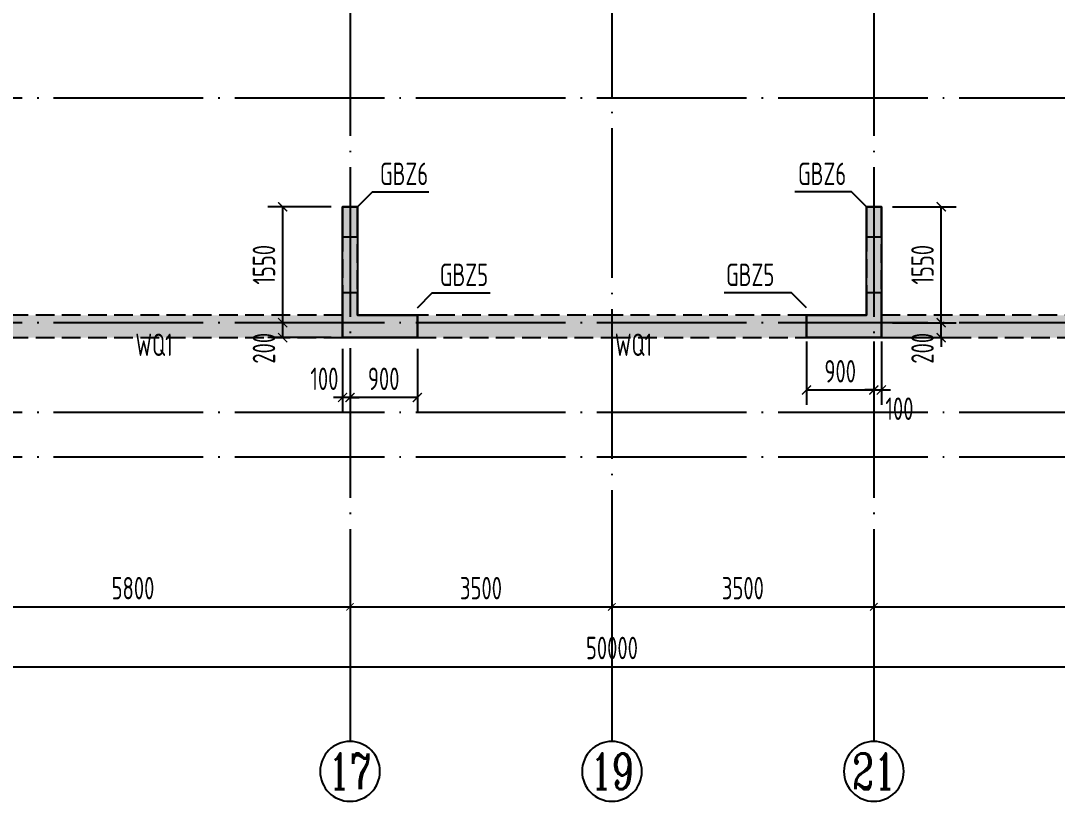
# Model space of a CAD drawing. Extents: x -668857 to 143095, y -247466 to 228182.
# Drawn here: x -310776 to -296925, y 196738 to 207176 of the extents above; entities that cross this region are included whole.
import ezdxf
from ezdxf.enums import TextEntityAlignment as Align

# ---------------------------------------------------------------- set-up
doc = ezdxf.new("R2010")
doc.units = 0
doc.header["$LTSCALE"] = 1000
doc.linetypes.add('DASH', pattern=[0.35, 0.25, -0.1])
doc.linetypes.add('DOTE', pattern=[2.42, 2, -0.2, 0.02, -0.2])
doc.layers.get('0').update_dxf_attribs({"linetype": 'CONTINUOUS'})
doc.layers.get('DEFPOINTS').update_dxf_attribs({"linetype": 'CONTINUOUS'})
for name, color, linetype in [('A-AXIS', 1, 'CONTINUOUS'), ('A-DOTE', 10, 'DOTE'), ('AXIS_NUM', 7, 'CONTINUOUS'), ('COLU_DE_TEXT', 7, 'CONTINUOUS'), ('LABEL', 1, 'CONTINUOUS'), ('S-Q墙填充', 252, 'CONTINUOUS'), ('S-Q墙实线', 6, 'CONTINUOUS'), ('S-Q墙标注', 3, 'CONTINUOUS'), ('S-Q墙虚线', 6, 'DASH'), ('S-X详图填充', 252, 'CONTINUOUS'), ('S-X详图实线', 4, 'CONTINUOUS'), ('S-Y一般标注', 3, 'CONTINUOUS')]:
    doc.layers.add(name, color=color, linetype=linetype)
doc.styles.add('TSSD_Axis', font='complex.shx', dxfattribs={"width": 0.7, "bigfont": 'hztxt.shx'})
doc.styles.add('TSSD_DIMENSION', font='Tssdeng.shx', dxfattribs={"width": 0.7, "bigfont": 'tssdchn.shx'})
doc.styles.add('TSSD_REIN', font='tssdeng.shx', dxfattribs={"width": 0.7, "height": 300, "bigfont": 'tssdchn.shx'})
doc.styles.add('结构文字', font='zstxt.shx', dxfattribs={"width": 0.7, "bigfont": 'zshz.shx'})
doc.dimstyles.new('STRUCK', dxfattribs={"dimtxt": 400, "dimasz": 121, "dimexe": 200, "dimexo": 150, "dimgap": 115, "dimtad": 1, "dimdec": 0, "dimdsep": 46, "dimtxsty": '结构文字', "dimblk": 'ARCHTICK', "dimcen": 400, "dimclrd": 3, "dimclre": 3, "dimclrt": 7, "dimadec": 0, "dimazin": 0, "dimtfac": 1, "dimtdec": 0, "dimtix": 1, "dimtmove": 2, "dimatfit": 3, "dimldrblk": '_DIMX', "dimfxl": 0, "dimtolj": 1, "dimtzin": 0, "dimarcsym": 0})
doc.dimstyles.new('TSSD_100_100', dxfattribs={"dimtxt": 300, "dimasz": 100, "dimexe": 100, "dimexo": 250, "dimgap": 100, "dimtad": 1, "dimdec": 0, "dimzin": 0, "dimdsep": 46, "dimtxsty": 'TSSD_DIMENSION', "dimblk": 'ARCHTICK', "dimcen": 0, "dimdle": 100, "dimclrt": 7, "dimadec": 0, "dimazin": 0, "dimtfac": 1, "dimtdec": 0, "dimtix": 1, "dimtmove": 2, "dimatfit": 3, "dimldrblk": 'ARCHTICK', "dimfxl": 0, "dimtolj": 1, "dimtzin": 0, "dimarcsym": 0})

# ---------------------------------------------------------------- blocks, each defined once
blk = doc.blocks.new('_ArchTick')
at = {"color": 0, "linetype": 'ByBlock', "const_width": 0.15}
blk.add_lwpolyline([(-0.5, -0.5), (0.5, 0.5)], dxfattribs=at)
blk = doc.blocks.new('*D258')
at = {"layer": 'DEFPOINTS', "color": 0}
for p in [(20300, 3600), (26100, 3600), (26100, 2600)]:
    blk.add_point(p, dxfattribs=at)
at = {"layer": 'S-Y一般标注', "color": 0, "lineweight": -2}
for p, q in [((20300, 3350), (20300, 2500)), ((26100, 3350), (26100, 2500)), ((20200, 2600), (26200, 2600))]:
    blk.add_line(p, q, dxfattribs=at)
at = {"layer": 'S-Y一般标注', "color": 0, "lineweight": -2, "xscale": 100, "yscale": 100, "zscale": 100, "rotation": 180}
blk.add_blockref('_ArchTick', (20300, 2600), dxfattribs=at)
at = {"layer": 'S-Y一般标注', "color": 0, "lineweight": -2, "xscale": 100, "yscale": 100, "zscale": 100}
blk.add_blockref('_ArchTick', (26100, 2600), dxfattribs=at)
at = {"layer": 'S-Y一般标注', "color": 7, "insert": (23200, 2850), "char_height": 300, "attachment_point": 5, "style": 'TSSD_DIMENSION'}
blk.add_mtext('\\A1;5800', dxfattribs=at)
blk = doc.blocks.new('ts_axno')
at = {"color": 0, "linetype": 'ByBlock', "lineweight": -2}
blk.add_circle((0, 0), 0.5, dxfattribs=at)
at = {"color": 0, "linetype": 'ByBlock', "lineweight": -2, "style": 'TSSD_Axis', "width": 0.7}
blk.add_attdef('A', text='', height=0.6, dxfattribs=at).set_placement((0, 0), align=Align.MIDDLE_CENTER)
blk = doc.blocks.new('*D259')
at = {"layer": 'DEFPOINTS', "color": 0}
for p in [(26100, 3600), (29600, 3600), (29600, 2600)]:
    blk.add_point(p, dxfattribs=at)
at = {"layer": 'S-Y一般标注', "color": 0, "lineweight": -2}
for p, q in [((26100, 3350), (26100, 2500)), ((29600, 3350), (29600, 2500)), ((26000, 2600), (29700, 2600))]:
    blk.add_line(p, q, dxfattribs=at)
at = {"layer": 'S-Y一般标注', "color": 0, "lineweight": -2, "xscale": 100, "yscale": 100, "zscale": 100, "rotation": 180}
blk.add_blockref('_ArchTick', (26100, 2600), dxfattribs=at)
at = {"layer": 'S-Y一般标注', "color": 0, "lineweight": -2, "xscale": 100, "yscale": 100, "zscale": 100}
blk.add_blockref('_ArchTick', (29600, 2600), dxfattribs=at)
at = {"layer": 'S-Y一般标注', "color": 7, "insert": (27850, 2850), "char_height": 300, "attachment_point": 5, "style": 'TSSD_DIMENSION'}
blk.add_mtext('\\A1;3500', dxfattribs=at)
blk = doc.blocks.new('*D260')
at = {"layer": 'DEFPOINTS', "color": 0}
for p in [(33100, 3600), (38900, 3600), (38900, 2600)]:
    blk.add_point(p, dxfattribs=at)
at = {"layer": 'S-Y一般标注', "color": 0, "lineweight": -2}
for p, q in [((33100, 3350), (33100, 2500)), ((38900, 3350), (38900, 2500)), ((33000, 2600), (39000, 2600))]:
    blk.add_line(p, q, dxfattribs=at)
at = {"layer": 'S-Y一般标注', "color": 0, "lineweight": -2, "xscale": 100, "yscale": 100, "zscale": 100, "rotation": 180}
blk.add_blockref('_ArchTick', (33100, 2600), dxfattribs=at)
at = {"layer": 'S-Y一般标注', "color": 0, "lineweight": -2, "xscale": 100, "yscale": 100, "zscale": 100}
blk.add_blockref('_ArchTick', (38900, 2600), dxfattribs=at)
at = {"layer": 'S-Y一般标注', "color": 7, "insert": (36000, 2850), "char_height": 300, "attachment_point": 5, "style": 'TSSD_DIMENSION'}
blk.add_mtext('\\A1;5800', dxfattribs=at)
blk = doc.blocks.new('*D264')
at = {"layer": 'DEFPOINTS', "color": 0}
for p in [(4600, 3600), (54600, 3600), (54600, 1800)]:
    blk.add_point(p, dxfattribs=at)
at = {"layer": 'S-Y一般标注', "color": 0, "lineweight": -2}
for p, q in [((4600, 3350), (4600, 1700)), ((54600, 3350), (54600, 1700)), ((4500, 1800), (54700, 1800))]:
    blk.add_line(p, q, dxfattribs=at)
at = {"layer": 'S-Y一般标注', "color": 0, "lineweight": -2, "xscale": 100, "yscale": 100, "zscale": 100, "rotation": 180}
blk.add_blockref('_ArchTick', (4600, 1800), dxfattribs=at)
at = {"layer": 'S-Y一般标注', "color": 0, "lineweight": -2, "xscale": 100, "yscale": 100, "zscale": 100}
blk.add_blockref('_ArchTick', (54600, 1800), dxfattribs=at)
at = {"layer": 'S-Y一般标注', "color": 7, "insert": (29600, 2050), "char_height": 300, "attachment_point": 5, "style": 'TSSD_DIMENSION'}
blk.add_mtext('\\A1;50000', dxfattribs=at)
blk = doc.blocks.new('*D267')
at = {"layer": 'DEFPOINTS', "color": 0}
for p in [(29600, 3600), (33100, 3600), (33100, 2600)]:
    blk.add_point(p, dxfattribs=at)
at = {"layer": 'S-Y一般标注', "color": 0, "lineweight": -2}
for p, q in [((29600, 3350), (29600, 2500)), ((33100, 3350), (33100, 2500)), ((29500, 2600), (33200, 2600))]:
    blk.add_line(p, q, dxfattribs=at)
at = {"layer": 'S-Y一般标注', "color": 0, "lineweight": -2, "xscale": 100, "yscale": 100, "zscale": 100, "rotation": 180}
blk.add_blockref('_ArchTick', (29600, 2600), dxfattribs=at)
at = {"layer": 'S-Y一般标注', "color": 0, "lineweight": -2, "xscale": 100, "yscale": 100, "zscale": 100}
blk.add_blockref('_ArchTick', (33100, 2600), dxfattribs=at)
at = {"layer": 'S-Y一般标注', "color": 7, "insert": (31350, 2850), "char_height": 300, "attachment_point": 5, "style": 'TSSD_DIMENSION'}
blk.add_mtext('\\A1;3500', dxfattribs=at)
blk = doc.blocks.new('*D706')
at = {"layer": 'DEFPOINTS', "color": 0}
for p in [(-307276, 203138), (-306476, 203138), (-306476, 202938)]:
    blk.add_point(p, dxfattribs=at)
at = {"layer": 'S-Q墙标注', "color": 3, "lineweight": -2}
for p, q in [((-306626, 203138), (-307476, 203138)), ((-307276, 202938), (-307276, 203138)), ((-306626, 202938), (-307476, 202938))]:
    blk.add_line(p, q, dxfattribs=at)
at = {"layer": 'S-Q墙标注', "color": 3, "lineweight": -2, "xscale": 121, "yscale": 121, "zscale": 121}
for p, rotation in [((-307276, 203138), 90), ((-307276, 202938), 270)]:
    blk.add_blockref('_ArchTick', p, dxfattribs=dict(at, rotation=rotation))
at = {"layer": 'S-Q墙标注', "color": 7, "insert": (-307526, 202796), "char_height": 300, "attachment_point": 5, "rotation": 90, "style": 'TSSD_REIN'}
blk.add_mtext('\\A1;200', dxfattribs=at)
blk = doc.blocks.new('_DIMX')
blk.add_line((-150, 0), (150, 0))
at = {"const_width": 50}
blk.add_lwpolyline([(-70, -70), (70, 70)], dxfattribs=at)
blk = doc.blocks.new('*D707')
at = {"layer": 'DEFPOINTS', "color": 0}
for p in [(-307276, 204688), (-306476, 204688), (-306476, 203138)]:
    blk.add_point(p, dxfattribs=at)
at = {"layer": 'S-Q墙标注', "color": 3, "lineweight": -2}
for p, q in [((-306626, 204688), (-307476, 204688)), ((-307276, 203138), (-307276, 204688)), ((-306626, 203138), (-307476, 203138))]:
    blk.add_line(p, q, dxfattribs=at)
at = {"layer": 'S-Q墙标注', "color": 3, "lineweight": -2, "xscale": 121, "yscale": 121, "zscale": 121}
for p, rotation in [((-307276, 204688), 90), ((-307276, 203138), 270)]:
    blk.add_blockref('_ArchTick', p, dxfattribs=dict(at, rotation=rotation))
at = {"layer": 'S-Q墙标注', "color": 7, "insert": (-307526, 203913), "char_height": 300, "attachment_point": 5, "rotation": 90, "style": 'TSSD_REIN'}
blk.add_mtext('\\A1;1550', dxfattribs=at)
blk = doc.blocks.new('*D708')
at = {"layer": 'DEFPOINTS', "color": 0}
for p in [(-306376, 202938), (-305476, 202938), (-306376, 202138)]:
    blk.add_point(p, dxfattribs=at)
at = {"layer": 'S-Q墙标注', "color": 3, "lineweight": -2}
for p, q in [((-306376, 202788), (-306376, 201938)), ((-305476, 202788), (-305476, 201938)), ((-305476, 202138), (-306376, 202138))]:
    blk.add_line(p, q, dxfattribs=at)
at = {"layer": 'S-Q墙标注', "color": 3, "lineweight": -2, "xscale": 121, "yscale": 121, "zscale": 121, "rotation": 180}
blk.add_blockref('_ArchTick', (-306376, 202138), dxfattribs=at)
at = {"layer": 'S-Q墙标注', "color": 3, "lineweight": -2, "xscale": 121, "yscale": 121, "zscale": 121}
blk.add_blockref('_ArchTick', (-305476, 202138), dxfattribs=at)
at = {"layer": 'S-Q墙标注', "color": 7, "insert": (-305926, 202388), "char_height": 300, "attachment_point": 5, "style": 'TSSD_REIN'}
blk.add_mtext('\\A1;900', dxfattribs=at)
blk = doc.blocks.new('*D709')
at = {"layer": 'DEFPOINTS', "color": 0}
for p in [(-306476, 202938), (-306376, 202938), (-306476, 202138)]:
    blk.add_point(p, dxfattribs=at)
at = {"layer": 'S-Q墙标注', "color": 3, "lineweight": -2}
for p, q in [((-306476, 202788), (-306476, 201938)), ((-306376, 202788), (-306376, 201938)), ((-306476, 202138), (-306597, 202138)), ((-306376, 202138), (-306476, 202138)), ((-306376, 202138), (-306255, 202138))]:
    blk.add_line(p, q, dxfattribs=at)
at = {"layer": 'S-Q墙标注', "color": 3, "lineweight": -2, "xscale": 121, "yscale": 121, "zscale": 121}
blk.add_blockref('_ArchTick', (-306476, 202138), dxfattribs=at)
at = {"layer": 'S-Q墙标注', "color": 3, "lineweight": -2, "xscale": 121, "yscale": 121, "zscale": 121, "rotation": 180}
blk.add_blockref('_ArchTick', (-306376, 202138), dxfattribs=at)
at = {"layer": 'S-Q墙标注', "color": 7, "insert": (-306718, 202388), "char_height": 300, "attachment_point": 5, "style": 'TSSD_REIN'}
blk.add_mtext('\\A1;100', dxfattribs=at)
blk = doc.blocks.new('*D783')
at = {"layer": 'DEFPOINTS', "color": 0}
for p in [(-299276, 203138), (-298476, 203138), (-299276, 202938)]:
    blk.add_point(p, dxfattribs=at)
at = {"layer": 'S-Q墙标注', "color": 3, "lineweight": -2}
for p, q in [((-298476, 203138), (-298476, 203259)), ((-299126, 203138), (-298276, 203138)), ((-298476, 202938), (-298476, 203138)), ((-299126, 202938), (-298276, 202938)), ((-298476, 202938), (-298476, 202817))]:
    blk.add_line(p, q, dxfattribs=at)
at = {"layer": 'S-Q墙标注', "color": 3, "lineweight": -2, "xscale": 121, "yscale": 121, "zscale": 121}
for p, rotation in [((-298476, 203138), 270), ((-298476, 202938), 90)]:
    blk.add_blockref('_ArchTick', p, dxfattribs=dict(at, rotation=rotation))
at = {"layer": 'S-Q墙标注', "color": 7, "insert": (-298726, 202796), "char_height": 300, "attachment_point": 5, "rotation": 90, "style": 'TSSD_REIN'}
blk.add_mtext('\\A1;200', dxfattribs=at)
blk = doc.blocks.new('*D784')
at = {"layer": 'DEFPOINTS', "color": 0}
for p in [(-299276, 204688), (-298476, 204688), (-299276, 203138)]:
    blk.add_point(p, dxfattribs=at)
at = {"layer": 'S-Q墙标注', "color": 3, "lineweight": -2}
for p, q in [((-299126, 204688), (-298276, 204688)), ((-298476, 203138), (-298476, 204688)), ((-299126, 203138), (-298276, 203138))]:
    blk.add_line(p, q, dxfattribs=at)
at = {"layer": 'S-Q墙标注', "color": 3, "lineweight": -2, "xscale": 121, "yscale": 121, "zscale": 121}
for p, rotation in [((-298476, 204688), 90), ((-298476, 203138), 270)]:
    blk.add_blockref('_ArchTick', p, dxfattribs=dict(at, rotation=rotation))
at = {"layer": 'S-Q墙标注', "color": 7, "insert": (-298726, 203913), "char_height": 300, "attachment_point": 5, "rotation": 90, "style": 'TSSD_REIN'}
blk.add_mtext('\\A1;1550', dxfattribs=at)
blk = doc.blocks.new('*D785')
at = {"layer": 'DEFPOINTS', "color": 0}
for p in [(-300276, 203038), (-299376, 203038), (-299376, 202238)]:
    blk.add_point(p, dxfattribs=at)
at = {"layer": 'S-Q墙标注', "color": 3, "lineweight": -2}
for p, q in [((-300276, 202888), (-300276, 202038)), ((-299376, 202888), (-299376, 202038)), ((-300276, 202238), (-299376, 202238))]:
    blk.add_line(p, q, dxfattribs=at)
at = {"layer": 'S-Q墙标注', "color": 3, "lineweight": -2, "xscale": 121, "yscale": 121, "zscale": 121, "rotation": 180}
blk.add_blockref('_ArchTick', (-300276, 202238), dxfattribs=at)
at = {"layer": 'S-Q墙标注', "color": 3, "lineweight": -2, "xscale": 121, "yscale": 121, "zscale": 121}
blk.add_blockref('_ArchTick', (-299376, 202238), dxfattribs=at)
at = {"layer": 'S-Q墙标注', "color": 7, "insert": (-299826, 202488), "char_height": 300, "attachment_point": 5, "style": 'TSSD_REIN'}
blk.add_mtext('\\A1;900', dxfattribs=at)
blk = doc.blocks.new('*D786')
at = {"layer": 'DEFPOINTS', "color": 0}
for p in [(-299376, 203038), (-299276, 203038), (-299276, 202238)]:
    blk.add_point(p, dxfattribs=at)
at = {"layer": 'S-Q墙标注', "color": 3, "lineweight": -2}
for p, q in [((-299376, 202888), (-299376, 202038)), ((-299276, 202888), (-299276, 202038)), ((-299376, 202238), (-299497, 202238)), ((-299376, 202238), (-299276, 202238)), ((-299276, 202238), (-299155, 202238))]:
    blk.add_line(p, q, dxfattribs=at)
at = {"layer": 'S-Q墙标注', "color": 3, "lineweight": -2, "xscale": 121, "yscale": 121, "zscale": 121}
blk.add_blockref('_ArchTick', (-299376, 202238), dxfattribs=at)
at = {"layer": 'S-Q墙标注', "color": 3, "lineweight": -2, "xscale": 121, "yscale": 121, "zscale": 121, "rotation": 180}
blk.add_blockref('_ArchTick', (-299276, 202238), dxfattribs=at)
at = {"layer": 'S-Q墙标注', "color": 7, "insert": (-299034, 201988), "char_height": 300, "attachment_point": 5, "style": 'TSSD_REIN'}
blk.add_mtext('\\A1;100', dxfattribs=at)
blk = doc.blocks.new('20210726.16350016')
at = {"layer": 'A-AXIS'}
for p, q in [((26100, 3600), (26100, 800)), ((29600, 3600), (29600, 800)), ((33100, 3600), (33100, 800))]:
    blk.add_line(p, q, dxfattribs=at)
at = {"layer": 'A-DOTE'}
for p, q in [((29600, 21100), (29600, 3600)), ((26100, 10900), (26100, 3600)), ((33100, 10900), (33100, 3600)), ((55600, 9400), (3600, 9400)), ((55600, 6400), (3600, 6400)), ((55600, 5200), (3600, 5200)), ((55600, 4600), (3600, 4600))]:
    blk.add_line(p, q, dxfattribs=at)
at = {"layer": 'A-AXIS'}
ref = blk.add_blockref('ts_axno', (26100, 400), dxfattribs=dict(at, xscale=-800, yscale=800, zscale=800, rotation=180))
ref.add_attrib('10', '17', dxfattribs={"layer": 'AXIS_NUM', "height": 480, "style": 'TSSD_Axis', "width": 0.7}).set_placement((26100, 400), align=Align.MIDDLE_CENTER)
ref = blk.add_blockref('ts_axno', (29600, 400), dxfattribs=dict(at, xscale=-800, yscale=800, zscale=800, rotation=180))
ref.add_attrib('13', '19', dxfattribs={"layer": 'AXIS_NUM', "height": 480, "style": 'TSSD_Axis', "width": 0.7}).set_placement((29600, 400), align=Align.MIDDLE_CENTER)
ref = blk.add_blockref('ts_axno', (33100, 400), dxfattribs=dict(at, xscale=-800, yscale=800, zscale=800, rotation=180))
ref.add_attrib('13', '21', dxfattribs={"layer": 'AXIS_NUM', "height": 480, "style": 'TSSD_Axis', "width": 0.7}).set_placement((33100, 400), align=Align.MIDDLE_CENTER)
at = {"layer": 'S-Y一般标注'}
for base, p1, p2, picture, middle in [((54600, 1800), (4600, 3600), (54600, 3600), '*D264', (29600, 2050)), ((26100, 2600), (20300, 3600), (26100, 3600), '*D258', (23200, 2850)), ((29600, 2600), (26100, 3600), (29600, 3600), '*D259', (27850, 2850)), ((33100, 2600), (29600, 3600), (33100, 3600), '*D267', (31350, 2850)), ((38900, 2600.1), (33100, 3600), (38900, 3600.1), '*D260', (36000, 2850.1))]:
    dim = blk.add_linear_dim(base=base, p1=p1, p2=p2, dimstyle='TSSD_100_100', dxfattribs=at)
    dim.commit()
    dim.dimension.update_dxf_attribs({"geometry": picture, "text_midpoint": middle})

msp = doc.modelspace()

# ---------------------------------------------------------------- hatches: boundary and pattern name
at = {"layer": 'S-Q墙填充', "ltscale": 0.5}
h = msp.add_hatch(dxfattribs=at)
h.set_pattern_fill('ARMORED', color=252, scale=30, style=0)
h.set_pattern_definition([(50, (-376939.88, 173170.09), (215.17805, -18.82564), [22.5, -247.5]), (355, (-376939.88, 173170.09), (-41.6254, 225.65764), [18, -198]), (100.4514, (-376921.95, 173168.52), (173.5528, 206.83186), [19.12206, -210.34263]), (46.1842, (-376939.88, 173230.09), (320.1723, -49.6557), [33.75, -371.25]), (96.6356, (-376913.2, 173225.95), (280.3988, 292.2354), [28.6831, -315.5139]), (351.1842, (-376939.88, 173230.1), (280.3986, 292.2356), [27, -297]), (21, (-376909.88, 173215.09), (179.07212, -120.78567), [22.5, -247.5]), (326, (-376909.88, 173215.09), (72.9946, 217.545), [18, -198]), (71.4514, (-376894.95, 173205.02), (252.0668, 96.75915), [19.12206, -210.34263]), (37.5, (-376939.88, 173170.085), (3.647957, 99.868156), [0, -195.6, 0, -201, 0, -198.75]), (7.5, (-376939.88, 173170.09), (78.92086, 118.32351), [0, -114.6, 0, -191.1, 0, -75.75]), (327.5, (-377006.78, 173170.085), (160.14673, -6.76646), [0, -75, 0, -234, 0, -310.5]), (317.5, (-377036.78, 173170.09), (174.95585, 30.0315), [0, -97.5, 0, -155.4, 0, -220.5]), (45, (-376939.88, 173170.09), (-106.06602, 106.06602), [])])
h.paths.add_polyline_path([(-285876.04, 212438.23), (-286525.96, 212438.23), (-288176.02, 212438.23), (-288776.24, 212438.23), (-288776.38, 212688.23), (-291975.97, 212688.23), (-291976.06, 212438.23), (-292575.99, 212438.23), (-294176.22, 212438.23), (-294876.13, 212438.23), (-294876.13, 211438.23), (-294876.13, 210638.23), (-307576.14, 210638.23), (-308026.14, 210638.23), (-308926.22, 210638.23), (-309376.13, 210638.23), (-310876.13, 210638.23), (-310876.13, 211438.23), (-310876.13, 212438.23), (-311526.05, 212438.23), (-313176.52, 212438.23), (-313776.13, 212438.23), (-313776.13, 212688.23), (-316976.13, 212688.23), (-316976.13, 212438.23), (-317576.26, 212438.23), (-319176.22, 212438.23), (-319876.13, 212438.23), (-319876.13, 211438.23), (-319876.13, 210638.23), (-328076.13, 210638.23), (-328076.13, 207638.23), (-328076.12, 205038.23), (-328076.12, 202938.23), (-325276.12, 202938.23), (-318776.08, 202938.23), (-318776.13, 201738.22), (-317726.13, 201738.22), (-315376.12, 201738.22), (-312826.13, 201738.22), (-311976.13, 201738.22), (-311976.18, 202938.11), (-306376.14, 202938.23), (-305476.14, 202938.23), (-302876.14, 202938.23), (-300276.12, 202938.23), (-299376.12, 202938.23), (-293776.12, 202938.23), (-293776.12, 201738.22), (-292726.13, 201738.22), (-290376.14, 201738.22), (-288026.13, 201738.22), (-286976.14, 201738.22), (-286976.14, 202938.23), (-281376.14, 202938.23), (-280476.14, 202938.23), (-277676.14, 202938.23), (-277676.14, 210638.23), (-279276.23, 210638.23), (-279676.14, 210638.23), (-282576.13, 210638.23), (-283026.13, 210638.23), (-283926.22, 210638.23), (-284376.14, 210638.23), (-285876.04, 210638.23), (-285876.04, 211438.23)])
h.paths.add_polyline_path([(-327776.13, 207538.23), (-327076.13, 207538.23), (-327076.13, 207738.23), (-327776.13, 207738.23), (-327776.13, 210338.23), (-327376.13, 210338.23), (-326476.04, 210338.23), (-326176.12, 210338.23), (-326176.11, 209688.23), (-325976.11, 209688.23), (-325976.12, 210338.23), (-323276.12, 210338.23), (-323276.12, 207538.23), (-323076.12, 207538.23), (-323076.12, 210338.23), (-322726.12, 210338.23), (-321826.04, 210338.23), (-321476.12, 210338.23), (-321476.12, 209538.23), (-321276.12, 209538.23), (-321276.12, 210338.23), (-319576.13, 210338.23), (-319576.13, 211438.23), (-319576.13, 212138.23), (-319176.22, 212138.23), (-317576.26, 212138.23), (-316876.13, 212138.23), (-316876.13, 210938.23), (-316676.13, 210938.23), (-316676.13, 212238.23), (-316676.13, 212388.23), (-314076.13, 212388.23), (-314076.13, 212238.23), (-314076.13, 210938.23), (-313876.13, 210938.23), (-313876.13, 212138.23), (-313176.52, 212138.23), (-311526.05, 212138.23), (-311176.13, 212138.23), (-311176.13, 211438.23), (-311176.13, 210338.23), (-309476.13, 210338.23), (-309476.13, 209538.23), (-309276.13, 209538.23), (-309276.13, 210338.23), (-308926.22, 210338.23), (-308026.14, 210338.23), (-307676.14, 210338.23), (-307676.14, 207538.23), (-307476.14, 207538.23), (-307476.14, 210338.23), (-304776.14, 210338.23), (-304776.14, 207538.23), (-304576.14, 207538.23), (-304576.14, 210338.23), (-304276.23, 210338.23), (-303276.13, 210338.23), (-302976.14, 210338.23), (-302976.14, 210338.23), (-302776.14, 210338.23), (-302776.14, 210338.23), (-302476.13, 210338.23), (-301476.04, 210338.23), (-301176.12, 210338.23), (-301176.12, 207538.03), (-300976.12, 207538.03), (-300976.12, 210338.23), (-298276.13, 210338.23), (-298276.13, 207538.23), (-298076.13, 207538.23), (-298076.13, 210338.23), (-297726.13, 210338.23), (-296826.04, 210338.23), (-296476.13, 210338.23), (-296476.13, 209538.23), (-296276.13, 209538.23), (-296276.13, 210338.23), (-294576.13, 210338.23), (-294576.13, 211438.23), (-294576.13, 212138.23), (-294176.22, 212138.23), (-292575.99, 212138.23), (-291876.13, 212138.23), (-291876.13, 210938.23), (-291676.13, 210938.23), (-291676.13, 212388.23), (-289076.13, 212388.23), (-289076.13, 210938.23), (-288876.13, 210938.23), (-288876.13, 212138.23), (-288176.02, 212138.23), (-286525.96, 212138.23), (-286176.04, 212138.23), (-286176.04, 211438.23), (-286176.04, 210338.23), (-284476.14, 210338.23), (-284476.14, 209538.23), (-284276.14, 209538.23), (-284276.14, 210338.23), (-283926.22, 210338.23), (-283026.13, 210338.23), (-282676.13, 210338.23), (-282676.13, 207538.23), (-282476.13, 207538.23), (-282476.13, 210338.23), (-279776.14, 210338.23), (-279776.14, 209688.25), (-279576.14, 209688.25), (-279576.14, 210338.23), (-279276.23, 210338.23), (-278376.13, 210338.23), (-277976.13, 210338.23), (-277976.13, 207738.23), (-278676.13, 207738.23), (-278676.13, 207538.23), (-277976.13, 207538.23), (-277976.14, 205038.23), (-277976.14, 203238.23), (-280476.14, 203238.23), (-281276.14, 203238.23), (-281276.14, 204688.23), (-281476.14, 204688.23), (-281476.14, 203238.23), (-286976.14, 203238.23), (-286976.14, 203488.22), (-287276.14, 203488.22), (-287276.14, 203138.23), (-287276.14, 202038.22), (-288026.13, 202038.22), (-290376.14, 202038.22), (-292726.13, 202038.22), (-293476.12, 202038.22), (-293476.12, 203138.23), (-293476.12, 203488.22), (-293776.12, 203488.22), (-293776.12, 203238.23), (-299276.12, 203238.23), (-299276.12, 204688.23), (-299476.12, 204688.23), (-299476.12, 203238.23), (-300276.12, 203238.23), (-302876.14, 203238.23), (-305476.14, 203238.23), (-306276.14, 203238.23), (-306276.14, 204688.23), (-306476.14, 204688.23), (-306476.14, 203238.22), (-311976.14, 203238.1), (-311976.1, 203488.2), (-312276.14, 203488.23), (-312276.19, 203138.11), (-312276.15, 202038.22), (-312826.13, 202038.23), (-315376.12, 202038.22), (-317726.13, 202038.22), (-318476.12, 202038.22), (-318476.07, 203138.11), (-318476.12, 203488.23), (-318776.12, 203488.2), (-318776.09, 203238.1), (-324276.12, 203238.22), (-324276.12, 204688.23), (-324476.12, 204688.23), (-324476.12, 203238.23), (-325276.12, 203238.23), (-327776.12, 203238.23), (-327776.12, 205038.23)], flags=16)
at = {"layer": 'S-X详图填充'}
h = msp.add_hatch(color=256, dxfattribs=at)
h.dxf.hatch_style = 1
h.paths.add_polyline_path([(-306476.14, 204288.25), (-306276.14, 204288.25), (-306276.14, 204688.25), (-306476.14, 204688.25)])
h = msp.add_hatch(color=256, dxfattribs=at)
h.dxf.hatch_style = 1
h.paths.add_polyline_path([(-299476.14, 204288.25), (-299276.14, 204288.25), (-299276.14, 204688.25), (-299476.14, 204688.25)])
h = msp.add_hatch(color=256, dxfattribs=at)
h.dxf.hatch_style = 1
h.paths.add_polyline_path([(-306276.14, 203538.25), (-306476.14, 203538.25), (-306476.13, 202938.23), (-305476.13, 202938.23), (-305476.13, 203238.23), (-306276.13, 203238.23)])
h = msp.add_hatch(color=256, dxfattribs=at)
h.dxf.hatch_style = 1
h.paths.add_polyline_path([(-299276.14, 203538.25), (-299476.14, 203538.25), (-299476.14, 203238.23), (-300276.16, 203238.23), (-300276.16, 202938.22), (-299276.14, 202938.22)])

# ---------------------------------------------------------------- linework, layer by layer
at = {"layer": 'LABEL'}
for points in [[(-306276.14, 204688.25), (-306076.14, 204888.25), (-305321.43, 204888.25)], [(-299476.14, 204688.25), (-299676.14, 204888.25), (-300430.85, 204888.25)], [(-305476.14, 203338.25), (-305276.14, 203538.25), (-304503.81, 203538.25)], [(-300276.14, 203338.25), (-300476.14, 203538.25), (-301375.06, 203538.25)]]:
    msp.add_lwpolyline(points, dxfattribs=at)
at = {"layer": 'S-Q墙实线', "ltscale": 0.5}
for points in [[(-306276.13, 204688.23), (-306276.13, 203238.23), (-305476.13, 203238.23), (-305476.13, 202938.22), (-306476.13, 202938.22), (-306476.13, 204688.23), (-306276.13, 204688.23)], [(-299276.13, 204688.23), (-299276.13, 202938.22), (-300276.15, 202938.22), (-300276.15, 203238.23), (-299476.13, 203238.23), (-299476.13, 204688.23), (-299276.13, 204688.23)]]:
    msp.add_lwpolyline(points, dxfattribs=at)
at = {"layer": 'S-Q墙虚线', "color": 6}
for points in [[(-293776.12, 203238.23), (-299276.12, 203238.23), (-299276.12, 204688.23), (-299476.12, 204688.23), (-299476.12, 203238.23), (-300276.12, 203238.23), (-302876.14, 203238.23), (-305476.14, 203238.23), (-306276.14, 203238.23), (-306276.14, 204688.23), (-306476.14, 204688.23), (-306476.14, 203238.22), (-311976.14, 203238.1)], [(-311976.18, 202938.11), (-306376.14, 202938.23), (-305476.14, 202938.23), (-302876.14, 202938.23), (-300276.12, 202938.23), (-299376.12, 202938.23), (-293776.12, 202938.23)]]:
    msp.add_lwpolyline(points, dxfattribs=at)
at = {"layer": 'S-X详图实线'}
for points in [[(-306476.14, 204288.25), (-306276.14, 204288.25), (-306276.14, 204688.25), (-306476.14, 204688.25), (-306476.14, 204288.25)], [(-299476.14, 204288.25), (-299276.14, 204288.25), (-299276.14, 204688.25), (-299476.14, 204688.25), (-299476.14, 204288.25)], [(-306276.14, 203538.25), (-306476.14, 203538.25), (-306476.13, 202938.23), (-305476.13, 202938.23), (-305476.13, 203238.23), (-306276.13, 203238.23), (-306276.14, 203538.25)], [(-299276.14, 203538.25), (-299476.14, 203538.25), (-299476.14, 203238.23), (-300276.16, 203238.23), (-300276.16, 202938.22), (-299276.14, 202938.22), (-299276.14, 203538.25)]]:
    msp.add_lwpolyline(points, close=True, dxfattribs=at)

# ---------------------------------------------------------------- block references
at = {"layer": 'A-DOTE'}
msp.add_blockref('20210726.16350016', (-332476.13, 196738.18), dxfattribs=at)

# ---------------------------------------------------------------- texts
at = {"layer": 'COLU_DE_TEXT', "style": 'TSSD_REIN', "width": 0.7}
for s, p in [('GBZ6', (-305976.14, 204888.25)), ('GBZ6', (-300389.98, 204888.25)), ('GBZ5', (-305176.14, 203538.25)), ('GBZ5', (-301351.53, 203538.25))]:
    msp.add_text(s, height=300, dxfattribs=at).set_placement(p, align=Align.BOTTOM_LEFT)
at = {"layer": 'S-Q墙标注', "style": 'TSSD_REIN', "width": 0.7}
for p in [(-308994.94, 202602.66), (-302588.35, 202602.66)]:
    msp.add_text('WQ1', height=300, dxfattribs=at).set_placement(p, align=Align.BOTTOM_CENTER)

# ---------------------------------------------------------------- dimensions: what is measured, and where the dimension line sits
at = {"layer": 'S-Q墙标注'}
for base, p1, p2, angle, picture, middle in [((-307276.14, 204688.22), (-306476.14, 203138.22), (-306476.14, 204688.22), 90, '*D707', (-307526.14, 203913.22)), ((-298476.12, 204688.22), (-299276.12, 203138.22), (-299276.12, 204688.22), 90, '*D784', (-298726.12, 203913.22)), ((-306376.13, 202138.22), (-305476.14, 202938.22), (-306376.13, 202938.22), 180, '*D708', (-305926.14, 202388.22))]:
    dim = msp.add_linear_dim(base=base, p1=p1, p2=p2, angle=angle, dimstyle='STRUCK', override={"dimtxt": 300, "dimgap": 100, "dimtxsty": 'TSSD_REIN'}, dxfattribs=at)
    dim.commit()
    dim.dimension.update_dxf_attribs({"geometry": picture, "text_midpoint": middle})
for base, p1, p2, angle, picture, middle in [((-307276.14, 203138.22), (-306476.14, 202938.22), (-306476.14, 203138.22), 90, '*D706', (-307526.14, 202796.3)), ((-298476.12, 203138.22), (-299276.12, 202938.23), (-299276.12, 203138.22), 90, '*D783', (-298726.12, 202796.3)), ((-306476.14, 202138.22), (-306376.13, 202938.22), (-306476.14, 202938.22), 180, '*D709', (-306718.06, 202388.22))]:
    dim = msp.add_linear_dim(base=base, p1=p1, p2=p2, angle=angle, dimstyle='STRUCK', override={"dimtxt": 300, "dimgap": 100, "dimtxsty": 'TSSD_REIN'}, dxfattribs=at)
    dim.commit()
    dim.dimension.update_dxf_attribs({"geometry": picture, "text_midpoint": middle, "dimtype": 160})
dim = msp.add_linear_dim(base=(-299376.13, 202238.22), p1=(-300276.12, 203038.22), p2=(-299376.13, 203038.22), dimstyle='STRUCK', override={"dimtxt": 300, "dimgap": 100, "dimtxsty": 'TSSD_REIN'}, dxfattribs=at)
dim.commit()
dim.dimension.update_dxf_attribs({"geometry": '*D785', "text_midpoint": (-299826.12, 202488.22)})
dim = msp.add_linear_dim(base=(-299276.12, 202238.22), p1=(-299376.13, 203038.22), p2=(-299276.12, 203038.22), dimstyle='STRUCK', override={"dimtxt": 300, "dimgap": 100, "dimtxsty": 'TSSD_REIN'}, dxfattribs=at)
dim.commit()
dim.dimension.update_dxf_attribs({"geometry": '*D786', "text_midpoint": (-299034.2, 201988.22), "dimtype": 160})

doc.saveas('drawing.dxf')
